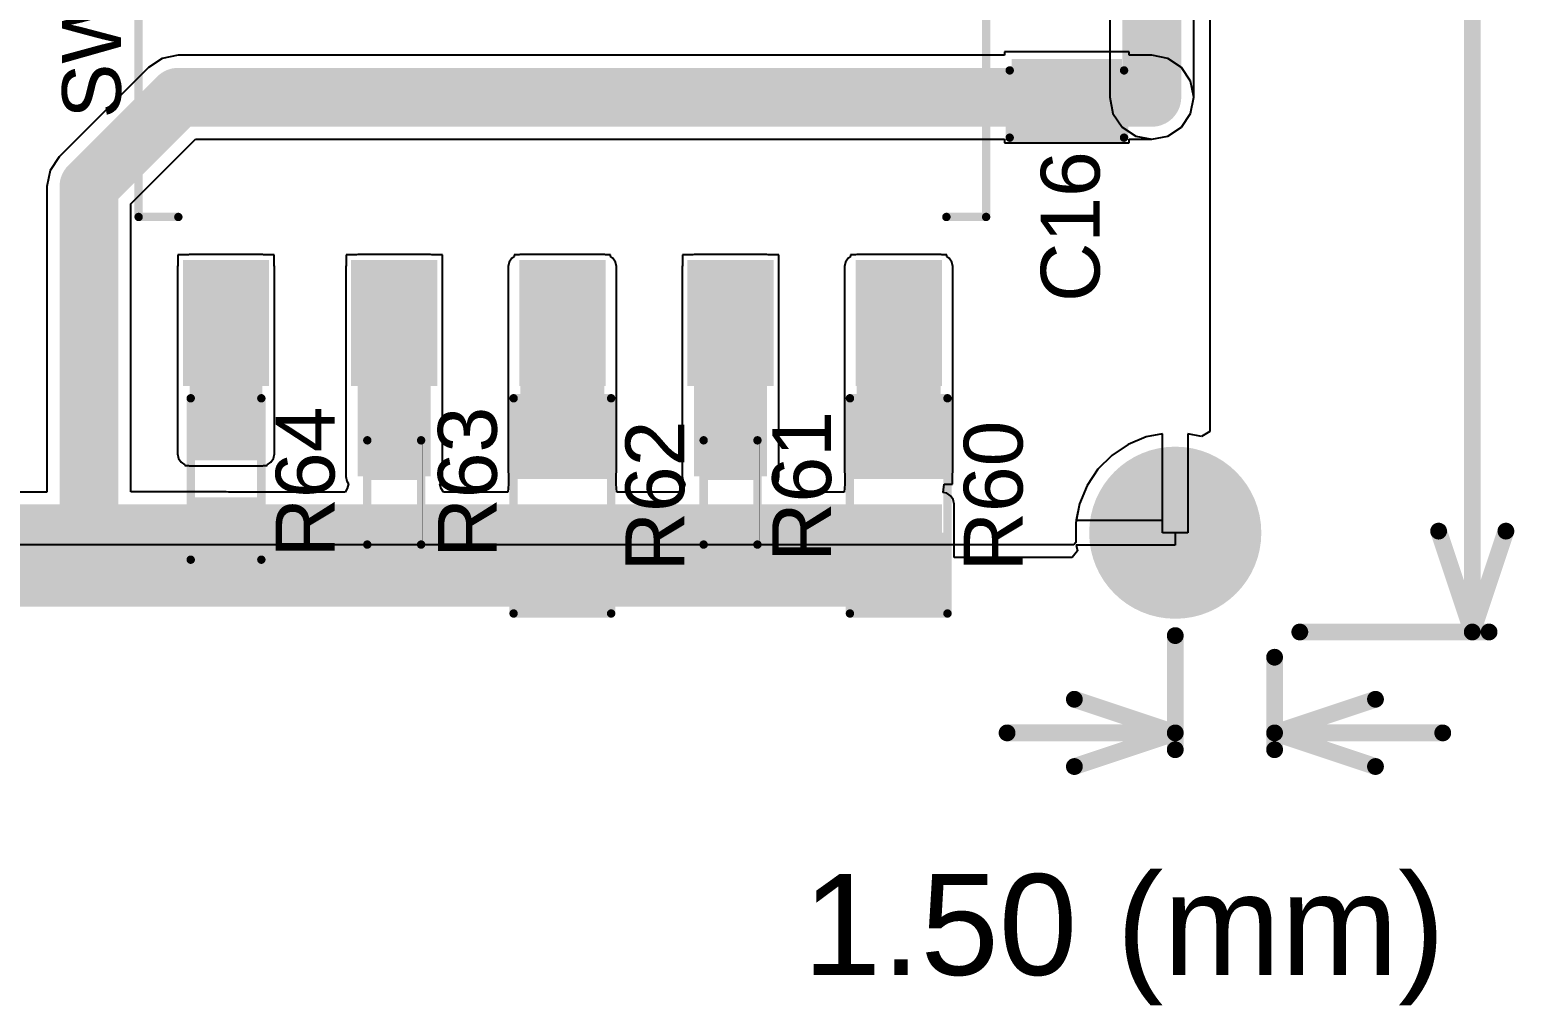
# Model space of a CAD drawing. Header units: millimetres. Extents: x -0.28 to 2.08, y -0.28 to 2.74.
# Drawn here: x 1.169 to 2.052, y -0.281 to 0.299 of the extents above; entities that cross this region are included whole.
import ezdxf

# ---------------------------------------------------------------- set-up
doc = ezdxf.new("R2010")
doc.units = ezdxf.units.MM
doc.header["$MEASUREMENT"] = 0
for name, color, linetype in [('BottomLayer', 5, 'Continuous'), ('BottomSolder', 6, 'Continuous'), ('Mechanical1', 6, 'Continuous'), ('MultiLayer', 9, 'Continuous'), ('PadHoleLayer', 156, 'Continuous'), ('TopLayer', 1, 'Continuous'), ('TopOverlay', 2, 'Continuous'), ('TopPaste', 8, 'Continuous'), ('TopSolder', 216, 'Continuous'), ('ViaHoleLayer', 16, 'Continuous')]:
    doc.layers.add(name, color=color, linetype=linetype)
doc.styles.add('Arial', font='', dxfattribs={"height": 0.2})
doc.styles.get('Arial').set_extended_font_data('Arial')

# ---------------------------------------------------------------- blocks, each defined once
blk = doc.blocks.new('DSIC05LS_P__8')
at = {"layer": 'TopLayer'}
for points in [[(-0.14961, 0.22165), (-0.14961, 0.17835), (-0.21654, 0.17835), (-0.21654, 0.22165)], [(0.21654, 0.22165), (0.21654, 0.17835), (0.14961, 0.17835), (0.14961, 0.22165)], [(-0.14961, 0.12165), (-0.14961, 0.07835), (-0.21654, 0.07835), (-0.21654, 0.12165)], [(0.21654, 0.12165), (0.21654, 0.07835), (0.14961, 0.07835), (0.14961, 0.12165)], [(-0.14961, 0.02165), (-0.14961, -0.02165), (-0.21654, -0.02165), (-0.21654, 0.02165)], [(0.21654, 0.02165), (0.21654, -0.02165), (0.14961, -0.02165), (0.14961, 0.02165)], [(-0.14961, -0.07835), (-0.14961, -0.12165), (-0.21654, -0.12165), (-0.21654, -0.07835)], [(0.21654, -0.07835), (0.21654, -0.12165), (0.14961, -0.12165), (0.14961, -0.07835)], [(-0.14961, -0.17835), (-0.14961, -0.22165), (-0.21654, -0.22165), (-0.21654, -0.17835)], [(0.21654, -0.17835), (0.21654, -0.22165), (0.14961, -0.22165), (0.14961, -0.17835)]]:
    blk.add_hatch(color=1, dxfattribs=at).paths.add_polyline_path(points)
at = {"layer": 'TopOverlay'}
blk.add_hatch(color=2, dxfattribs=at).paths.add_polyline_path([(-0.14399, 0.178), (-0.12699, 0.178), (-0.12699, 0.219), (-0.14399, 0.219)])
at = {"layer": 'TopPaste'}
for points in [[(-0.14961, 0.22165), (-0.14961, 0.17835), (-0.21654, 0.17835), (-0.21654, 0.22165)], [(0.21654, 0.22165), (0.21654, 0.17835), (0.14961, 0.17835), (0.14961, 0.22165)], [(-0.14961, 0.12165), (-0.14961, 0.07835), (-0.21654, 0.07835), (-0.21654, 0.12165)], [(0.21654, 0.12165), (0.21654, 0.07835), (0.14961, 0.07835), (0.14961, 0.12165)], [(-0.14961, 0.02165), (-0.14961, -0.02165), (-0.21654, -0.02165), (-0.21654, 0.02165)], [(0.21654, 0.02165), (0.21654, -0.02165), (0.14961, -0.02165), (0.14961, 0.02165)], [(-0.14961, -0.07835), (-0.14961, -0.12165), (-0.21654, -0.12165), (-0.21654, -0.07835)], [(0.21654, -0.07835), (0.21654, -0.12165), (0.14961, -0.12165), (0.14961, -0.07835)], [(-0.14961, -0.17835), (-0.14961, -0.22165), (-0.21654, -0.22165), (-0.21654, -0.17835)], [(0.21654, -0.17835), (0.21654, -0.22165), (0.14961, -0.22165), (0.14961, -0.17835)]]:
    blk.add_hatch(color=8, dxfattribs=at).paths.add_polyline_path(points)
at = {"layer": 'TopSolder'}
for points in [[(-0.14561, 0.22565), (-0.14561, 0.17435), (-0.22054, 0.17435), (-0.22054, 0.22565)], [(0.22054, 0.22565), (0.22054, 0.17435), (0.14561, 0.17435), (0.14561, 0.22565)], [(-0.14561, 0.12565), (-0.14561, 0.07435), (-0.22054, 0.07435), (-0.22054, 0.12565)], [(0.22054, 0.12565), (0.22054, 0.07435), (0.14561, 0.07435), (0.14561, 0.12565)], [(-0.14561, 0.02565), (-0.14561, -0.02565), (-0.22054, -0.02565), (-0.22054, 0.02565)], [(0.22054, 0.02565), (0.22054, -0.02565), (0.14561, -0.02565), (0.14561, 0.02565)], [(-0.14561, -0.07435), (-0.14561, -0.12565), (-0.22054, -0.12565), (-0.22054, -0.07435)], [(0.22054, -0.07435), (0.22054, -0.12565), (0.14561, -0.12565), (0.14561, -0.07435)], [(-0.14561, -0.17435), (-0.14561, -0.22565), (-0.22054, -0.22565), (-0.22054, -0.17435)], [(0.22054, -0.17435), (0.22054, -0.22565), (0.14561, -0.22565), (0.14561, -0.17435)]]:
    blk.add_hatch(color=216, dxfattribs=at).paths.add_polyline_path(points)
at = {"layer": 'TopOverlay', "const_width": 0.005}
for points in [[(0.12008, 0.25197), (-0.12402, 0.25197)], [(-0.12402, 0.22835), (-0.12402, 0.25197)], [(0.12008, 0.22835), (0.12008, 0.25197)], [(-0.22838, 0.19916), (-0.22838, 0.20916)], [(-0.22338, 0.20416), (-0.22838, 0.20916)], [(-0.22838, 0.19916), (-0.22338, 0.20416)], [(-0.12402, -0.25197), (-0.12402, -0.22835)], [(0.12008, -0.25197), (0.12008, -0.22835)], [(0.12008, -0.25197), (-0.12402, -0.25197)]]:
    blk.add_lwpolyline(points, dxfattribs=at)
at = {"layer": 'TopOverlay', "const_width": 0.0025}
for points in [[(-0.12527, 0.25197, 1), (-0.12277, 0.25197, 1)], [(-0.12527, 0.25197, 1), (-0.12277, 0.25197, 1)], [(0.11883, 0.25197, 1), (0.12133, 0.25197, 1)], [(0.11883, 0.25197, 1), (0.12133, 0.25197, 1)], [(-0.12527, 0.22835, 1), (-0.12277, 0.22835, 1)], [(0.11883, 0.22835, 1), (0.12133, 0.22835, 1)], [(-0.22963, 0.20916, 1), (-0.22713, 0.20916, 1)], [(-0.22963, 0.20916, 1), (-0.22713, 0.20916, 1)], [(-0.22463, 0.20416, 1), (-0.22213, 0.20416, 1)], [(-0.22463, 0.20416, 1), (-0.22213, 0.20416, 1)], [(-0.22963, 0.19916, 1), (-0.22713, 0.19916, 1)], [(-0.22963, 0.19916, 1), (-0.22713, 0.19916, 1)], [(-0.12527, -0.22835, 1), (-0.12277, -0.22835, 1)], [(0.11883, -0.22835, 1), (0.12133, -0.22835, 1)], [(-0.12527, -0.25197, 1), (-0.12277, -0.25197, 1)], [(-0.12527, -0.25197, 1), (-0.12277, -0.25197, 1)], [(0.11883, -0.25197, 1), (0.12133, -0.25197, 1)], [(0.11883, -0.25197, 1), (0.12133, -0.25197, 1)]]:
    blk.add_lwpolyline(points, format="xyb", close=True, dxfattribs=at)
blk = doc.blocks.new('R___0603_27')
at = {"layer": 'TopLayer'}
for points in [[(-0.015, 0.0175), (-0.015, -0.0175), (-0.045, -0.0175), (-0.045, 0.0175)], [(0.045, 0.0175), (0.045, -0.0175), (0.015, -0.0175), (0.015, 0.0175)]]:
    blk.add_hatch(color=1, dxfattribs=at).paths.add_polyline_path(points)
at = {"layer": 'TopPaste'}
for points in [[(-0.015, 0.0175), (-0.015, -0.0175), (-0.045, -0.0175), (-0.045, 0.0175)], [(0.045, 0.0175), (0.045, -0.0175), (0.015, -0.0175), (0.015, 0.0175)]]:
    blk.add_hatch(color=8, dxfattribs=at).paths.add_polyline_path(points)
at = {"layer": 'TopSolder'}
for points in [[(-0.011, 0.0215), (-0.011, -0.0215), (-0.049, -0.0215), (-0.049, 0.0215)], [(0.049, 0.0215), (0.049, -0.0215), (0.011, -0.0215), (0.011, 0.0215)]]:
    blk.add_hatch(color=216, dxfattribs=at).paths.add_polyline_path(points)
at = {"layer": 'TopOverlay', "const_width": 0.005}
for points in [[(-0.048, 0.021), (0.048, 0.021)], [(-0.048, 0.021), (-0.048, -0.021)], [(0.048, 0.021), (0.048, -0.021)], [(-0.048, -0.021), (0.048, -0.021)]]:
    blk.add_lwpolyline(points, dxfattribs=at)
at = {"layer": 'TopOverlay', "const_width": 0.0025}
for points in [[(-0.04925, 0.021, 1), (-0.04675, 0.021, 1)], [(-0.04925, 0.021, 1), (-0.04675, 0.021, 1)], [(0.04675, 0.021, 1), (0.04925, 0.021, 1)], [(0.04675, 0.021, 1), (0.04925, 0.021, 1)], [(-0.04925, -0.021, 1), (-0.04675, -0.021, 1)], [(-0.04925, -0.021, 1), (-0.04675, -0.021, 1)], [(0.04675, -0.021, 1), (0.04925, -0.021, 1)], [(0.04675, -0.021, 1), (0.04925, -0.021, 1)]]:
    blk.add_lwpolyline(points, format="xyb", close=True, dxfattribs=at)
blk = doc.blocks.new('R___0402_28')
at = {"layer": 'TopLayer'}
for points in [[(-0.0275, -0.0125), (-0.0275, 0.0125), (-0.0095, 0.0125), (-0.0095, -0.0125)], [(0.0095, -0.0125), (0.0095, 0.0125), (0.0275, 0.0125), (0.0275, -0.0125)]]:
    blk.add_hatch(color=1, dxfattribs=at).paths.add_polyline_path(points)
at = {"layer": 'TopPaste'}
for points in [[(-0.0275, -0.0125), (-0.0275, 0.0125), (-0.0095, 0.0125), (-0.0095, -0.0125)], [(0.0095, -0.0125), (0.0095, 0.0125), (0.0275, 0.0125), (0.0275, -0.0125)]]:
    blk.add_hatch(color=8, dxfattribs=at).paths.add_polyline_path(points)
at = {"layer": 'TopSolder'}
for points in [[(-0.02967, -0.01467), (-0.02967, 0.01467), (-0.00733, 0.01467), (-0.00733, -0.01467)], [(0.00733, -0.01467), (0.00733, 0.01467), (0.02967, 0.01467), (0.02967, -0.01467)]]:
    blk.add_hatch(color=216, dxfattribs=at).paths.add_polyline_path(points)
at = {"layer": 'TopOverlay'}
for points, const_width in [([(-0.031, 0.016), (0.031, 0.016)], 0.005), ([(-0.031, 0.016), (-0.031, -0.016)], 0.005), ([(0.031, 0.016), (0.031, -0.016)], 0.005), ([(-0.031, -0.016), (0.031, -0.016)], 0.005), ([(-0.032, -0.017), (0.032, -0.017)], 0.000127)]:
    blk.add_lwpolyline(points, dxfattribs=dict(at, const_width=const_width))
for points, const_width in [([(-0.03225, 0.016, 1), (-0.02975, 0.016, 1)], 0.0025), ([(-0.03225, 0.016, 1), (-0.02975, 0.016, 1)], 0.0025), ([(0.02975, 0.016, 1), (0.03225, 0.016, 1)], 0.0025), ([(0.02975, 0.016, 1), (0.03225, 0.016, 1)], 0.0025), ([(-0.03225, -0.016, 1), (-0.02975, -0.016, 1)], 0.0025), ([(-0.03225, -0.016, 1), (-0.02975, -0.016, 1)], 0.0025), ([(-0.03203, -0.017, 1), (-0.03197, -0.017, 1)], 0.0000635), ([(0.02975, -0.016, 1), (0.03225, -0.016, 1)], 0.0025), ([(0.02975, -0.016, 1), (0.03225, -0.016, 1)], 0.0025), ([(0.03197, -0.017, 1), (0.03203, -0.017, 1)], 0.0000635)]:
    blk.add_lwpolyline(points, format="xyb", close=True, dxfattribs=dict(at, const_width=const_width))
blk = doc.blocks.new('RES_0805_29')
at = {"layer": 'TopLayer'}
for points in [[(-0.06, 0.025), (-0.02, 0.025), (-0.02, -0.025), (-0.06, -0.025)], [(0.02, 0.025), (0.06, 0.025), (0.06, -0.025), (0.02, -0.025)]]:
    blk.add_hatch(color=1, dxfattribs=at).paths.add_polyline_path(points)
at = {"layer": 'TopPaste'}
for points in [[(-0.06, 0.025), (-0.02, 0.025), (-0.02, -0.025), (-0.06, -0.025)], [(0.02, 0.025), (0.06, 0.025), (0.06, -0.025), (0.02, -0.025)]]:
    blk.add_hatch(color=8, dxfattribs=at).paths.add_polyline_path(points)
at = {"layer": 'TopSolder'}
for points in [[(-0.064, 0.029), (-0.016, 0.029), (-0.016, -0.029), (-0.064, -0.029)], [(0.016, 0.029), (0.064, 0.029), (0.064, -0.029), (0.016, -0.029)]]:
    blk.add_hatch(color=216, dxfattribs=at).paths.add_polyline_path(points)
at = {"layer": 'TopOverlay', "const_width": 0.005}
for points in [[(-0.064, 0.029), (-0.064, -0.029)], [(-0.064, 0.029), (0.064, 0.029)], [(0.064, 0.029), (0.064, -0.029)], [(-0.064, -0.029), (0.064, -0.029)]]:
    blk.add_lwpolyline(points, dxfattribs=at)
at = {"layer": 'TopOverlay', "const_width": 0.0025}
for points in [[(-0.06525, 0.029, 1), (-0.06275, 0.029, 1)], [(-0.06525, 0.029, 1), (-0.06275, 0.029, 1)], [(0.06275, 0.029, 1), (0.06525, 0.029, 1)], [(0.06275, 0.029, 1), (0.06525, 0.029, 1)], [(-0.06525, -0.029, 1), (-0.06275, -0.029, 1)], [(-0.06525, -0.029, 1), (-0.06275, -0.029, 1)], [(0.06275, -0.029, 1), (0.06525, -0.029, 1)], [(0.06275, -0.029, 1), (0.06525, -0.029, 1)]]:
    blk.add_lwpolyline(points, format="xyb", close=True, dxfattribs=at)
blk = doc.blocks.new('R___0402_30')
at = {"layer": 'TopLayer'}
for points in [[(-0.0275, -0.0125), (-0.0275, 0.0125), (-0.0095, 0.0125), (-0.0095, -0.0125)], [(0.0095, -0.0125), (0.0095, 0.0125), (0.0275, 0.0125), (0.0275, -0.0125)]]:
    blk.add_hatch(color=1, dxfattribs=at).paths.add_polyline_path(points)
at = {"layer": 'TopPaste'}
for points in [[(-0.0275, -0.0125), (-0.0275, 0.0125), (-0.0095, 0.0125), (-0.0095, -0.0125)], [(0.0095, -0.0125), (0.0095, 0.0125), (0.0275, 0.0125), (0.0275, -0.0125)]]:
    blk.add_hatch(color=8, dxfattribs=at).paths.add_polyline_path(points)
at = {"layer": 'TopSolder'}
for points in [[(-0.02967, -0.01467), (-0.02967, 0.01467), (-0.00733, 0.01467), (-0.00733, -0.01467)], [(0.00733, -0.01467), (0.00733, 0.01467), (0.02967, 0.01467), (0.02967, -0.01467)]]:
    blk.add_hatch(color=216, dxfattribs=at).paths.add_polyline_path(points)
at = {"layer": 'TopOverlay'}
for points, const_width in [([(-0.031, 0.016), (0.031, 0.016)], 0.005), ([(-0.031, 0.016), (-0.031, -0.016)], 0.005), ([(0.031, 0.016), (0.031, -0.016)], 0.005), ([(-0.031, -0.016), (0.031, -0.016)], 0.005), ([(-0.032, -0.017), (0.032, -0.017)], 0.000127)]:
    blk.add_lwpolyline(points, dxfattribs=dict(at, const_width=const_width))
for points, const_width in [([(-0.03225, 0.016, 1), (-0.02975, 0.016, 1)], 0.0025), ([(-0.03225, 0.016, 1), (-0.02975, 0.016, 1)], 0.0025), ([(0.02975, 0.016, 1), (0.03225, 0.016, 1)], 0.0025), ([(0.02975, 0.016, 1), (0.03225, 0.016, 1)], 0.0025), ([(-0.03225, -0.016, 1), (-0.02975, -0.016, 1)], 0.0025), ([(-0.03225, -0.016, 1), (-0.02975, -0.016, 1)], 0.0025), ([(-0.03203, -0.017, 1), (-0.03197, -0.017, 1)], 0.0000635), ([(0.02975, -0.016, 1), (0.03225, -0.016, 1)], 0.0025), ([(0.02975, -0.016, 1), (0.03225, -0.016, 1)], 0.0025), ([(0.03197, -0.017, 1), (0.03203, -0.017, 1)], 0.0000635)]:
    blk.add_lwpolyline(points, format="xyb", close=True, dxfattribs=dict(at, const_width=const_width))
blk = doc.blocks.new('RES_0805_31')
at = {"layer": 'TopLayer'}
for points in [[(-0.06, 0.025), (-0.02, 0.025), (-0.02, -0.025), (-0.06, -0.025)], [(0.02, 0.025), (0.06, 0.025), (0.06, -0.025), (0.02, -0.025)]]:
    blk.add_hatch(color=1, dxfattribs=at).paths.add_polyline_path(points)
at = {"layer": 'TopPaste'}
for points in [[(-0.06, 0.025), (-0.02, 0.025), (-0.02, -0.025), (-0.06, -0.025)], [(0.02, 0.025), (0.06, 0.025), (0.06, -0.025), (0.02, -0.025)]]:
    blk.add_hatch(color=8, dxfattribs=at).paths.add_polyline_path(points)
at = {"layer": 'TopSolder'}
for points in [[(-0.064, 0.029), (-0.016, 0.029), (-0.016, -0.029), (-0.064, -0.029)], [(0.016, 0.029), (0.064, 0.029), (0.064, -0.029), (0.016, -0.029)]]:
    blk.add_hatch(color=216, dxfattribs=at).paths.add_polyline_path(points)
at = {"layer": 'TopOverlay', "const_width": 0.005}
for points in [[(-0.064, 0.029), (-0.064, -0.029)], [(-0.064, 0.029), (0.064, 0.029)], [(0.064, 0.029), (0.064, -0.029)], [(-0.064, -0.029), (0.064, -0.029)]]:
    blk.add_lwpolyline(points, dxfattribs=at)
at = {"layer": 'TopOverlay', "const_width": 0.0025}
for points in [[(-0.06525, 0.029, 1), (-0.06275, 0.029, 1)], [(-0.06525, 0.029, 1), (-0.06275, 0.029, 1)], [(0.06275, 0.029, 1), (0.06525, 0.029, 1)], [(0.06275, 0.029, 1), (0.06525, 0.029, 1)], [(-0.06525, -0.029, 1), (-0.06275, -0.029, 1)], [(-0.06525, -0.029, 1), (-0.06275, -0.029, 1)], [(0.06275, -0.029, 1), (0.06525, -0.029, 1)], [(0.06275, -0.029, 1), (0.06525, -0.029, 1)]]:
    blk.add_lwpolyline(points, format="xyb", close=True, dxfattribs=at)
blk = doc.blocks.new('C___0805_96')
at = {"layer": 'TopLayer'}
for points in [[(-0.06, 0.03), (-0.02, 0.03), (-0.02, -0.03), (-0.06, -0.03)], [(0.02, 0.03), (0.06, 0.03), (0.06, -0.03), (0.02, -0.03)]]:
    blk.add_hatch(color=1, dxfattribs=at).paths.add_polyline_path(points)
at = {"layer": 'TopPaste'}
for points in [[(-0.06, 0.03), (-0.02, 0.03), (-0.02, -0.03), (-0.06, -0.03)], [(0.02, 0.03), (0.06, 0.03), (0.06, -0.03), (0.02, -0.03)]]:
    blk.add_hatch(color=8, dxfattribs=at).paths.add_polyline_path(points)
at = {"layer": 'TopSolder'}
for points in [[(-0.06276, 0.03276), (-0.01724, 0.03276), (-0.01724, -0.03276), (-0.06276, -0.03276)], [(0.01724, 0.03276), (0.06276, 0.03276), (0.06276, -0.03276), (0.01724, -0.03276)]]:
    blk.add_hatch(color=216, dxfattribs=at).paths.add_polyline_path(points)
at = {"layer": 'TopOverlay', "const_width": 0.005}
for points in [[(-0.064, -0.034), (-0.064, 0.034)], [(-0.024, 0.034), (-0.064, 0.034)], [(0.064, 0.034), (0.024, 0.034)], [(0.064, -0.034), (0.064, 0.034)], [(-0.024, -0.034), (-0.064, -0.034)], [(0.064, -0.034), (0.024, -0.034)]]:
    blk.add_lwpolyline(points, dxfattribs=at)
at = {"layer": 'TopOverlay', "const_width": 0.0025}
for points in [[(-0.06525, 0.034, 1), (-0.06275, 0.034, 1)], [(-0.06525, 0.034, 1), (-0.06275, 0.034, 1)], [(-0.02525, 0.034, 1), (-0.02275, 0.034, 1)], [(0.02275, 0.034, 1), (0.02525, 0.034, 1)], [(0.06275, 0.034, 1), (0.06525, 0.034, 1)], [(0.06275, 0.034, 1), (0.06525, 0.034, 1)], [(-0.06525, -0.034, 1), (-0.06275, -0.034, 1)], [(-0.06525, -0.034, 1), (-0.06275, -0.034, 1)], [(-0.02525, -0.034, 1), (-0.02275, -0.034, 1)], [(0.02275, -0.034, 1), (0.02525, -0.034, 1)], [(0.06275, -0.034, 1), (0.06525, -0.034, 1)], [(0.06275, -0.034, 1), (0.06525, -0.034, 1)]]:
    blk.add_lwpolyline(points, format="xyb", close=True, dxfattribs=at)

msp = doc.modelspace()

# ---------------------------------------------------------------- hatches: boundary and pattern name
at = {"layer": 'BottomLayer'}
h = msp.add_hatch(color=5, dxfattribs=at)
edge = h.paths.add_edge_path()
edge.add_arc((1.83645, 0.25895), 0.01181, 0, 360)
h = msp.add_hatch(color=5, dxfattribs=at)
edge = h.paths.add_edge_path()
edge.add_arc((1.85039, 0), 0.04921, 0, 360)
at = {"layer": 'BottomSolder'}
h = msp.add_hatch(color=6, dxfattribs=at)
edge = h.paths.add_edge_path()
edge.add_arc((1.85039, 0), 0.05118, 0, 360)
at = {"layer": 'MultiLayer'}
h = msp.add_hatch(color=9, dxfattribs=at)
edge = h.paths.add_edge_path()
edge.add_arc((1.85039, 0), 0.04921, 0, 360)
at = {"layer": 'PadHoleLayer'}
h = msp.add_hatch(color=156, dxfattribs=at)
edge = h.paths.add_edge_path()
edge.add_arc((1.85039, 0), 0.03937, 0, 360)
at = {"layer": 'TopLayer'}
h = msp.add_hatch(color=1, dxfattribs=at)
edge = h.paths.add_edge_path()
edge.add_arc((1.83645, 0.25895), 0.01181, 0, 360)
for points in [[(1.26429, 0.04695), (1.3076, 0.04695), (1.3076, 0.15827), (1.26429, 0.15827)], [(1.36429, 0.03345), (1.4076, 0.03345), (1.4076, 0.15827), (1.36429, 0.15827)], [(1.51095, 0.15827), (1.46095, 0.15827), (1.46095, 0.03595), (1.51095, 0.03595)], [(1.56429, 0.03345), (1.6076, 0.03345), (1.6076, 0.15827), (1.56429, 0.15827)], [(1.71095, 0.15827), (1.66095, 0.15827), (1.66095, 0.03595), (1.71095, 0.03595)], [(0.09995, -0.04405), (1.71175, -0.04405), (1.71175, 0.01695), (0.09995, 0.01695)]]:
    msp.add_hatch(color=1, dxfattribs=at).paths.add_polyline_path(points)
h = msp.add_hatch(color=1, dxfattribs=at)
edge = h.paths.add_edge_path()
edge.add_arc((1.85039, 0), 0.04921, 0, 360)
at = {"layer": 'TopSolder'}
h = msp.add_hatch(color=216, dxfattribs=at)
edge = h.paths.add_edge_path()
edge.add_arc((1.85039, 0), 0.05118, 0, 360)
at = {"layer": 'ViaHoleLayer'}
h = msp.add_hatch(color=16, dxfattribs=at)
edge = h.paths.add_edge_path()
edge.add_arc((1.83645, 0.25895), 0.00591, 0, 360)

# ---------------------------------------------------------------- linework, layer by layer
at = {"layer": 'BottomLayer'}
for p, q in [((1.871, 1.85345), (1.871, 0.06026)), ((1.86143, 0.25895), (1.86143, 0.43655)), ((1.81147, 0.36054), (1.81147, 0.25895)), ((1.81147, 0.25895), (1.81337, 0.24939)), ((1.85953, 0.24939), (1.86143, 0.25895)), ((1.81337, 0.24939), (1.81879, 0.24128)), ((1.85411, 0.24128), (1.85953, 0.24939)), ((1.81879, 0.24128), (1.82689, 0.23587)), ((1.84601, 0.23587), (1.85411, 0.24128)), ((1.82689, 0.23587), (1.83645, 0.23397)), ((1.83645, 0.23397), (1.84601, 0.23587)), ((1.83312, 0.05694), (1.82235, 0.05247)), ((1.84289, 0.05888), (1.83312, 0.05694)), ((1.84289, 0), (1.84289, 0.05888)), ((1.866, 0.05727), (1.85789, 0.05888)), ((1.85789, 0.05888), (1.85789, 0)), ((1.871, 0.06026), (1.866, 0.05727)), ((1.81265, 0.04599), (1.8044, 0.03775)), ((1.82235, 0.05247), (1.81265, 0.04599)), ((1.8044, 0.03775), (1.79792, 0.02805)), ((1.79792, 0.02805), (1.79346, 0.01727)), ((1.79346, 0.01727), (1.79118, 0.00583)), ((1.79118, 0.00583), (1.79118, -0.00583)), ((1.85789, 0), (1.84289, 0)), ((1.7901, -0.00715), (0.0603, -0.00715)), ((1.79118, -0.00583), (1.7901, -0.00715))]:
    msp.add_line(p, q, dxfattribs=at)
at = {"layer": 'BottomLayer', "const_width": 0.035}
msp.add_lwpolyline([(1.83645, 0.25895), (1.83645, 0.43655)], dxfattribs=at)
at = {"layer": 'BottomLayer', "const_width": 0.0175}
msp.add_lwpolyline([(1.8277, 0.25895, 1), (1.8452, 0.25895, 1)], format="xyb", close=True, dxfattribs=at)
at = {"layer": 'Mechanical1', "const_width": 0.01}
for points in [[(2.027, -0.05905), (2.027, 0.97329)], [(2.007, 0.00095), (2.027, -0.05905)], [(2.027, -0.05905), (2.047, 0.00095)], [(1.85039, -0.12906), (1.85039, -0.06118)], [(1.92445, -0.05905), (2.037, -0.05905)], [(1.90945, -0.12906), (1.90945, -0.07405)], [(1.79039, -0.09906), (1.85039, -0.11906)], [(1.90945, -0.11906), (1.96945, -0.09906)], [(1.75039, -0.11906), (1.85039, -0.11906)], [(1.79039, -0.13906), (1.85039, -0.11906)], [(1.90945, -0.11906), (1.96945, -0.13906)], [(1.90945, -0.11906), (2.00945, -0.11906)]]:
    msp.add_lwpolyline(points, dxfattribs=at)
at = {"layer": 'Mechanical1', "const_width": 0.005}
for points in [[(2.0045, 0.00095, 1), (2.0095, 0.00095, 1)], [(2.0445, 0.00095, 1), (2.0495, 0.00095, 1)], [(1.84789, -0.06118, 1), (1.85289, -0.06118, 1)], [(1.92195, -0.05905, 1), (1.92695, -0.05905, 1)], [(2.0245, -0.05905, 1), (2.0295, -0.05905, 1)], [(2.0245, -0.05905, 1), (2.0295, -0.05905, 1)], [(2.0245, -0.05905, 1), (2.0295, -0.05905, 1)], [(2.0345, -0.05905, 1), (2.0395, -0.05905, 1)], [(1.90695, -0.07405, 1), (1.91195, -0.07405, 1)], [(1.78789, -0.09906, 1), (1.79289, -0.09906, 1)], [(1.96695, -0.09906, 1), (1.97195, -0.09906, 1)], [(1.74789, -0.11906, 1), (1.75289, -0.11906, 1)], [(1.84789, -0.11906, 1), (1.85289, -0.11906, 1)], [(1.84789, -0.11906, 1), (1.85289, -0.11906, 1)], [(1.84789, -0.11906, 1), (1.85289, -0.11906, 1)], [(1.90695, -0.11906, 1), (1.91195, -0.11906, 1)], [(1.90695, -0.11906, 1), (1.91195, -0.11906, 1)], [(1.90695, -0.11906, 1), (1.91195, -0.11906, 1)], [(2.00695, -0.11906, 1), (2.01195, -0.11906, 1)], [(1.84789, -0.12906, 1), (1.85289, -0.12906, 1)], [(1.90695, -0.12906, 1), (1.91195, -0.12906, 1)], [(1.78789, -0.13906, 1), (1.79289, -0.13906, 1)], [(1.96695, -0.13906, 1), (1.97195, -0.13906, 1)]]:
    msp.add_lwpolyline(points, format="xyb", close=True, dxfattribs=at)
at = {"layer": 'TopLayer'}
for p, q in [((1.871, 0.92589), (1.871, 0.06026)), ((1.25745, 0.28393), (1.24789, 0.28202)), ((1.74895, 0.28393), (1.25745, 0.28393)), ((1.82295, 0.28595), (1.74895, 0.28595)), ((1.74895, 0.28595), (1.74895, 0.28393)), ((1.82295, 0.28393), (1.82295, 0.28595)), ((1.83645, 0.28393), (1.82295, 0.28393)), ((1.84601, 0.28202), (1.83645, 0.28393)), ((1.23979, 0.27661), (1.18679, 0.22361)), ((1.24789, 0.28202), (1.23979, 0.27661)), ((1.85411, 0.27661), (1.84601, 0.28202)), ((1.85953, 0.26851), (1.85411, 0.27661)), ((1.86143, 0.25895), (1.85953, 0.26851)), ((1.85953, 0.24939), (1.86143, 0.25895)), ((1.85411, 0.24128), (1.85953, 0.24939)), ((1.84601, 0.23587), (1.85411, 0.24128)), ((1.22943, 0.1956), (1.2678, 0.23397)), ((1.2678, 0.23397), (1.74895, 0.23397)), ((1.74895, 0.23397), (1.74895, 0.23195)), ((1.74895, 0.23195), (1.82295, 0.23195)), ((1.82295, 0.23195), (1.82295, 0.23397)), ((1.82295, 0.23397), (1.83645, 0.23397)), ((1.83645, 0.23397), (1.84601, 0.23587)), ((1.18679, 0.22361), (1.18137, 0.21551)), ((1.18137, 0.21551), (1.17947, 0.20595)), ((1.17947, 0.20595), (1.17947, 0.02408)), ((1.22943, 0.02438), (1.22943, 0.1956)), ((1.25729, 0.15896), (1.25715, 0.15827)), ((1.2636, 0.16527), (1.25729, 0.16527)), ((1.25729, 0.16527), (1.25729, 0.15896)), ((1.26429, 0.16541), (1.2636, 0.16527)), ((1.3076, 0.16541), (1.26429, 0.16541)), ((1.30829, 0.16527), (1.3076, 0.16541)), ((1.3146, 0.16527), (1.30829, 0.16527)), ((1.3146, 0.15896), (1.3146, 0.16527)), ((1.31474, 0.15827), (1.3146, 0.15896)), ((1.35729, 0.15896), (1.35715, 0.15827)), ((1.3636, 0.16527), (1.35729, 0.16527)), ((1.35729, 0.16527), (1.35729, 0.15896)), ((1.36429, 0.16541), (1.3636, 0.16527)), ((1.4076, 0.16541), (1.36429, 0.16541)), ((1.40829, 0.16527), (1.4076, 0.16541)), ((1.4146, 0.16527), (1.40829, 0.16527)), ((1.4146, 0.15896), (1.4146, 0.16527)), ((1.41474, 0.15827), (1.4146, 0.15896)), ((1.45435, 0.161), (1.45381, 0.15827)), ((1.4559, 0.16331), (1.45435, 0.161)), ((1.45729, 0.16425), (1.4559, 0.16331)), ((1.46026, 0.16527), (1.45729, 0.16527)), ((1.45729, 0.16527), (1.45729, 0.16425)), ((1.46095, 0.16541), (1.46026, 0.16527)), ((1.51095, 0.16541), (1.46095, 0.16541)), ((1.51164, 0.16527), (1.51095, 0.16541)), ((1.5146, 0.16527), (1.51164, 0.16527)), ((1.5146, 0.16425), (1.5146, 0.16527)), ((1.51599, 0.16331), (1.5146, 0.16425)), ((1.51754, 0.161), (1.51599, 0.16331)), ((1.51808, 0.15827), (1.51754, 0.161)), ((1.55729, 0.15896), (1.55715, 0.15827)), ((1.5636, 0.16527), (1.55729, 0.16527)), ((1.55729, 0.16527), (1.55729, 0.15896)), ((1.56429, 0.16541), (1.5636, 0.16527)), ((1.6076, 0.16541), (1.56429, 0.16541)), ((1.60829, 0.16527), (1.6076, 0.16541)), ((1.6146, 0.16527), (1.60829, 0.16527)), ((1.6146, 0.15896), (1.6146, 0.16527)), ((1.61474, 0.15827), (1.6146, 0.15896)), ((1.65435, 0.161), (1.65381, 0.15827)), ((1.6559, 0.16331), (1.65435, 0.161)), ((1.65729, 0.16425), (1.6559, 0.16331)), ((1.66026, 0.16527), (1.65729, 0.16527)), ((1.65729, 0.16527), (1.65729, 0.16425)), ((1.66095, 0.16541), (1.66026, 0.16527)), ((1.71095, 0.16541), (1.66095, 0.16541)), ((1.71164, 0.16527), (1.71095, 0.16541)), ((1.7146, 0.16527), (1.71164, 0.16527)), ((1.7146, 0.16425), (1.7146, 0.16527)), ((1.71599, 0.16331), (1.7146, 0.16425)), ((1.71754, 0.161), (1.71599, 0.16331)), ((1.71808, 0.15827), (1.71754, 0.161)), ((1.25715, 0.15827), (1.25715, 0.04695)), ((1.31474, 0.04695), (1.31474, 0.15827)), ((1.35715, 0.15827), (1.35715, 0.03345)), ((1.41474, 0.03345), (1.41474, 0.15827)), ((1.45381, 0.15827), (1.45381, 0.03595)), ((1.51808, 0.03595), (1.51808, 0.15827)), ((1.55715, 0.15827), (1.55715, 0.03345)), ((1.61474, 0.03345), (1.61474, 0.15827)), ((1.65381, 0.15827), (1.65381, 0.03595)), ((1.71808, 0.03595), (1.71808, 0.15827)), ((1.83312, 0.05694), (1.82235, 0.05247)), ((1.84289, 0.05888), (1.83312, 0.05694)), ((1.84289, 0.0075), (1.84289, 0.05888)), ((1.866, 0.05727), (1.85789, 0.05888)), ((1.85789, 0.05888), (1.85789, 0)), ((1.871, 0.06026), (1.866, 0.05727)), ((1.25715, 0.04695), (1.2577, 0.04421)), ((1.2577, 0.04421), (1.25925, 0.0419)), ((1.31265, 0.0419), (1.31419, 0.04421)), ((1.31419, 0.04421), (1.31474, 0.04695)), ((1.81265, 0.04599), (1.8044, 0.03775)), ((1.82235, 0.05247), (1.81265, 0.04599)), ((1.25925, 0.0419), (1.26145, 0.04043)), ((1.26145, 0.04043), (1.26145, 0.03995)), ((1.26145, 0.03995), (1.2636, 0.03995)), ((1.2636, 0.03995), (1.26429, 0.03981)), ((1.26429, 0.03981), (1.3076, 0.03981)), ((1.3076, 0.03981), (1.30829, 0.03995)), ((1.30829, 0.03995), (1.31045, 0.03995)), ((1.31045, 0.04043), (1.31265, 0.0419)), ((1.31045, 0.03995), (1.31045, 0.04043)), ((1.45381, 0.03595), (1.45395, 0.03526)), ((1.51795, 0.03526), (1.51808, 0.03595)), ((1.65381, 0.03595), (1.65395, 0.03526)), ((1.71795, 0.03526), (1.71808, 0.03595)), ((1.8044, 0.03775), (1.79792, 0.02805)), ((1.35715, 0.03345), (1.3577, 0.03071)), ((1.3577, 0.03071), (1.35879, 0.02908)), ((1.35879, 0.02908), (1.35801, 0.0263)), ((1.4131, 0.02908), (1.41419, 0.03071)), ((1.41388, 0.0263), (1.4131, 0.02908)), ((1.41419, 0.03071), (1.41474, 0.03345)), ((1.45395, 0.02895), (1.45361, 0.02408)), ((1.45395, 0.03526), (1.45395, 0.02908)), ((1.45395, 0.02908), (1.45395, 0.02895)), ((1.51795, 0.02908), (1.51795, 0.03526)), ((1.51795, 0.02895), (1.51795, 0.02908)), ((1.51828, 0.02408), (1.51795, 0.02895)), ((1.55715, 0.03345), (1.5577, 0.03071)), ((1.5577, 0.03071), (1.55879, 0.02908)), ((1.55879, 0.02908), (1.55801, 0.0263)), ((1.6131, 0.02908), (1.61419, 0.03071)), ((1.61388, 0.0263), (1.6131, 0.02908)), ((1.61419, 0.03071), (1.61474, 0.03345)), ((1.65395, 0.02895), (1.65361, 0.02408)), ((1.65395, 0.03526), (1.65395, 0.02908)), ((1.65395, 0.02908), (1.65395, 0.02895)), ((1.71244, 0.02395), (1.71293, 0.02895)), ((1.71293, 0.02895), (1.71795, 0.02895)), ((1.71795, 0.02895), (1.71795, 0.03526)), ((1.79792, 0.02805), (1.79346, 0.01727)), ((1.17947, 0.02408), (1.13019, 0.02408)), ((1.28595, 0.02438), (1.22943, 0.02438)), ((1.28742, 0.02408), (1.28595, 0.02438)), ((1.35671, 0.02408), (1.28742, 0.02408)), ((1.35801, 0.0263), (1.35671, 0.02408)), ((1.41519, 0.02408), (1.41388, 0.0263)), ((1.45361, 0.02408), (1.41519, 0.02408)), ((1.55671, 0.02408), (1.51828, 0.02408)), ((1.55801, 0.0263), (1.55671, 0.02408)), ((1.61519, 0.02408), (1.61388, 0.0263)), ((1.65361, 0.02408), (1.61519, 0.02408)), ((1.71448, 0.02354), (1.71244, 0.02395)), ((1.7168, 0.02199), (1.71448, 0.02354)), ((1.71835, 0.01968), (1.7168, 0.02199)), ((1.71889, 0.01695), (1.71835, 0.01968)), ((1.71889, -0.01465), (1.71889, 0.01695)), ((1.79346, 0.01727), (1.79151, 0.0075)), ((1.79151, 0.0075), (1.84289, 0.0075)), ((1.85789, 0), (1.85039, 0)), ((1.85039, 0), (1.85039, -0.0075)), ((1.85039, -0.0075), (1.79151, -0.0075)), ((1.79151, -0.0075), (1.79217, -0.01079)), ((1.789, -0.01465), (1.71889, -0.01465)), ((1.79217, -0.01079), (1.789, -0.01465))]:
    msp.add_line(p, q, dxfattribs=at)
for points, const_width in [([(1.20445, 0.20595), (1.25745, 0.25895)], 0.035), ([(1.25745, 0.25895), (1.78295, 0.25895)], 0.035), ([(1.78295, 0.25895), (1.83645, 0.25895)], 0.035), ([(1.20445, 0.00195), (1.20445, 0.20595)], 0.035), ([(1.20445, 0.00195), (1.28595, 0.00195)], 0.03)]:
    msp.add_lwpolyline(points, dxfattribs=dict(at, const_width=const_width))
for points, const_width in [([(1.2487, 0.25895, 1), (1.2662, 0.25895, 1)], 0.0175), ([(1.2487, 0.25895, 1), (1.2662, 0.25895, 1)], 0.0175), ([(1.7742, 0.25895, 1), (1.7917, 0.25895, 1)], 0.0175), ([(1.7742, 0.25895, 1), (1.7917, 0.25895, 1)], 0.0175), ([(1.8277, 0.25895, 1), (1.8452, 0.25895, 1)], 0.0175), ([(1.1957, 0.20595, 1), (1.2132, 0.20595, 1)], 0.0175), ([(1.1957, 0.20595, 1), (1.2132, 0.20595, 1)], 0.0175), ([(1.1957, 0.00195, 1), (1.2132, 0.00195, 1)], 0.0175), ([(1.19695, 0.00195, 1), (1.21195, 0.00195, 1)], 0.015), ([(1.27845, 0.00195, 1), (1.29345, 0.00195, 1)], 0.015)]:
    msp.add_lwpolyline(points, format="xyb", close=True, dxfattribs=dict(at, const_width=const_width))

# ---------------------------------------------------------------- block references
for name, p, rotation in [('DSIC05LS_P__8', (1.48595, 0.30787), 270), ('C___0805_96', (1.78595, 0.29895), 270), ('R___0603_27', (1.28595, 0.03195), 90), ('RES_0805_29', (1.48595, 0.01595), 90), ('RES_0805_31', (1.68595, 0.01595), 90), ('R___0402_28', (1.38595, 0.02395), 90), ('R___0402_30', (1.58595, 0.02395), 90)]:
    msp.add_blockref(name, p, dxfattribs=dict(rotation=rotation))

# ---------------------------------------------------------------- texts
at = {"layer": 'Mechanical1', "style": 'Arial'}
msp.add_text('1.50 (mm)', height=0.06, dxfattribs=at).set_placement((1.629, -0.26302))
at = {"layer": 'TopOverlay', "style": 'Arial'}
for s, p in [('SW9', (1.22349, 0.24635)), ('C16', (1.80544, 0.13721)), ('R64', (1.35049, -0.01471)), ('R63', (1.44696, -0.01479)), ('R62', (1.55844, -0.02304)), ('R61', (1.64575, -0.01734)), ('R60', (1.75963, -0.02304))]:
    msp.add_text(s, height=0.035, rotation=90, dxfattribs=at).set_placement(p)

doc.saveas('drawing.dxf')
